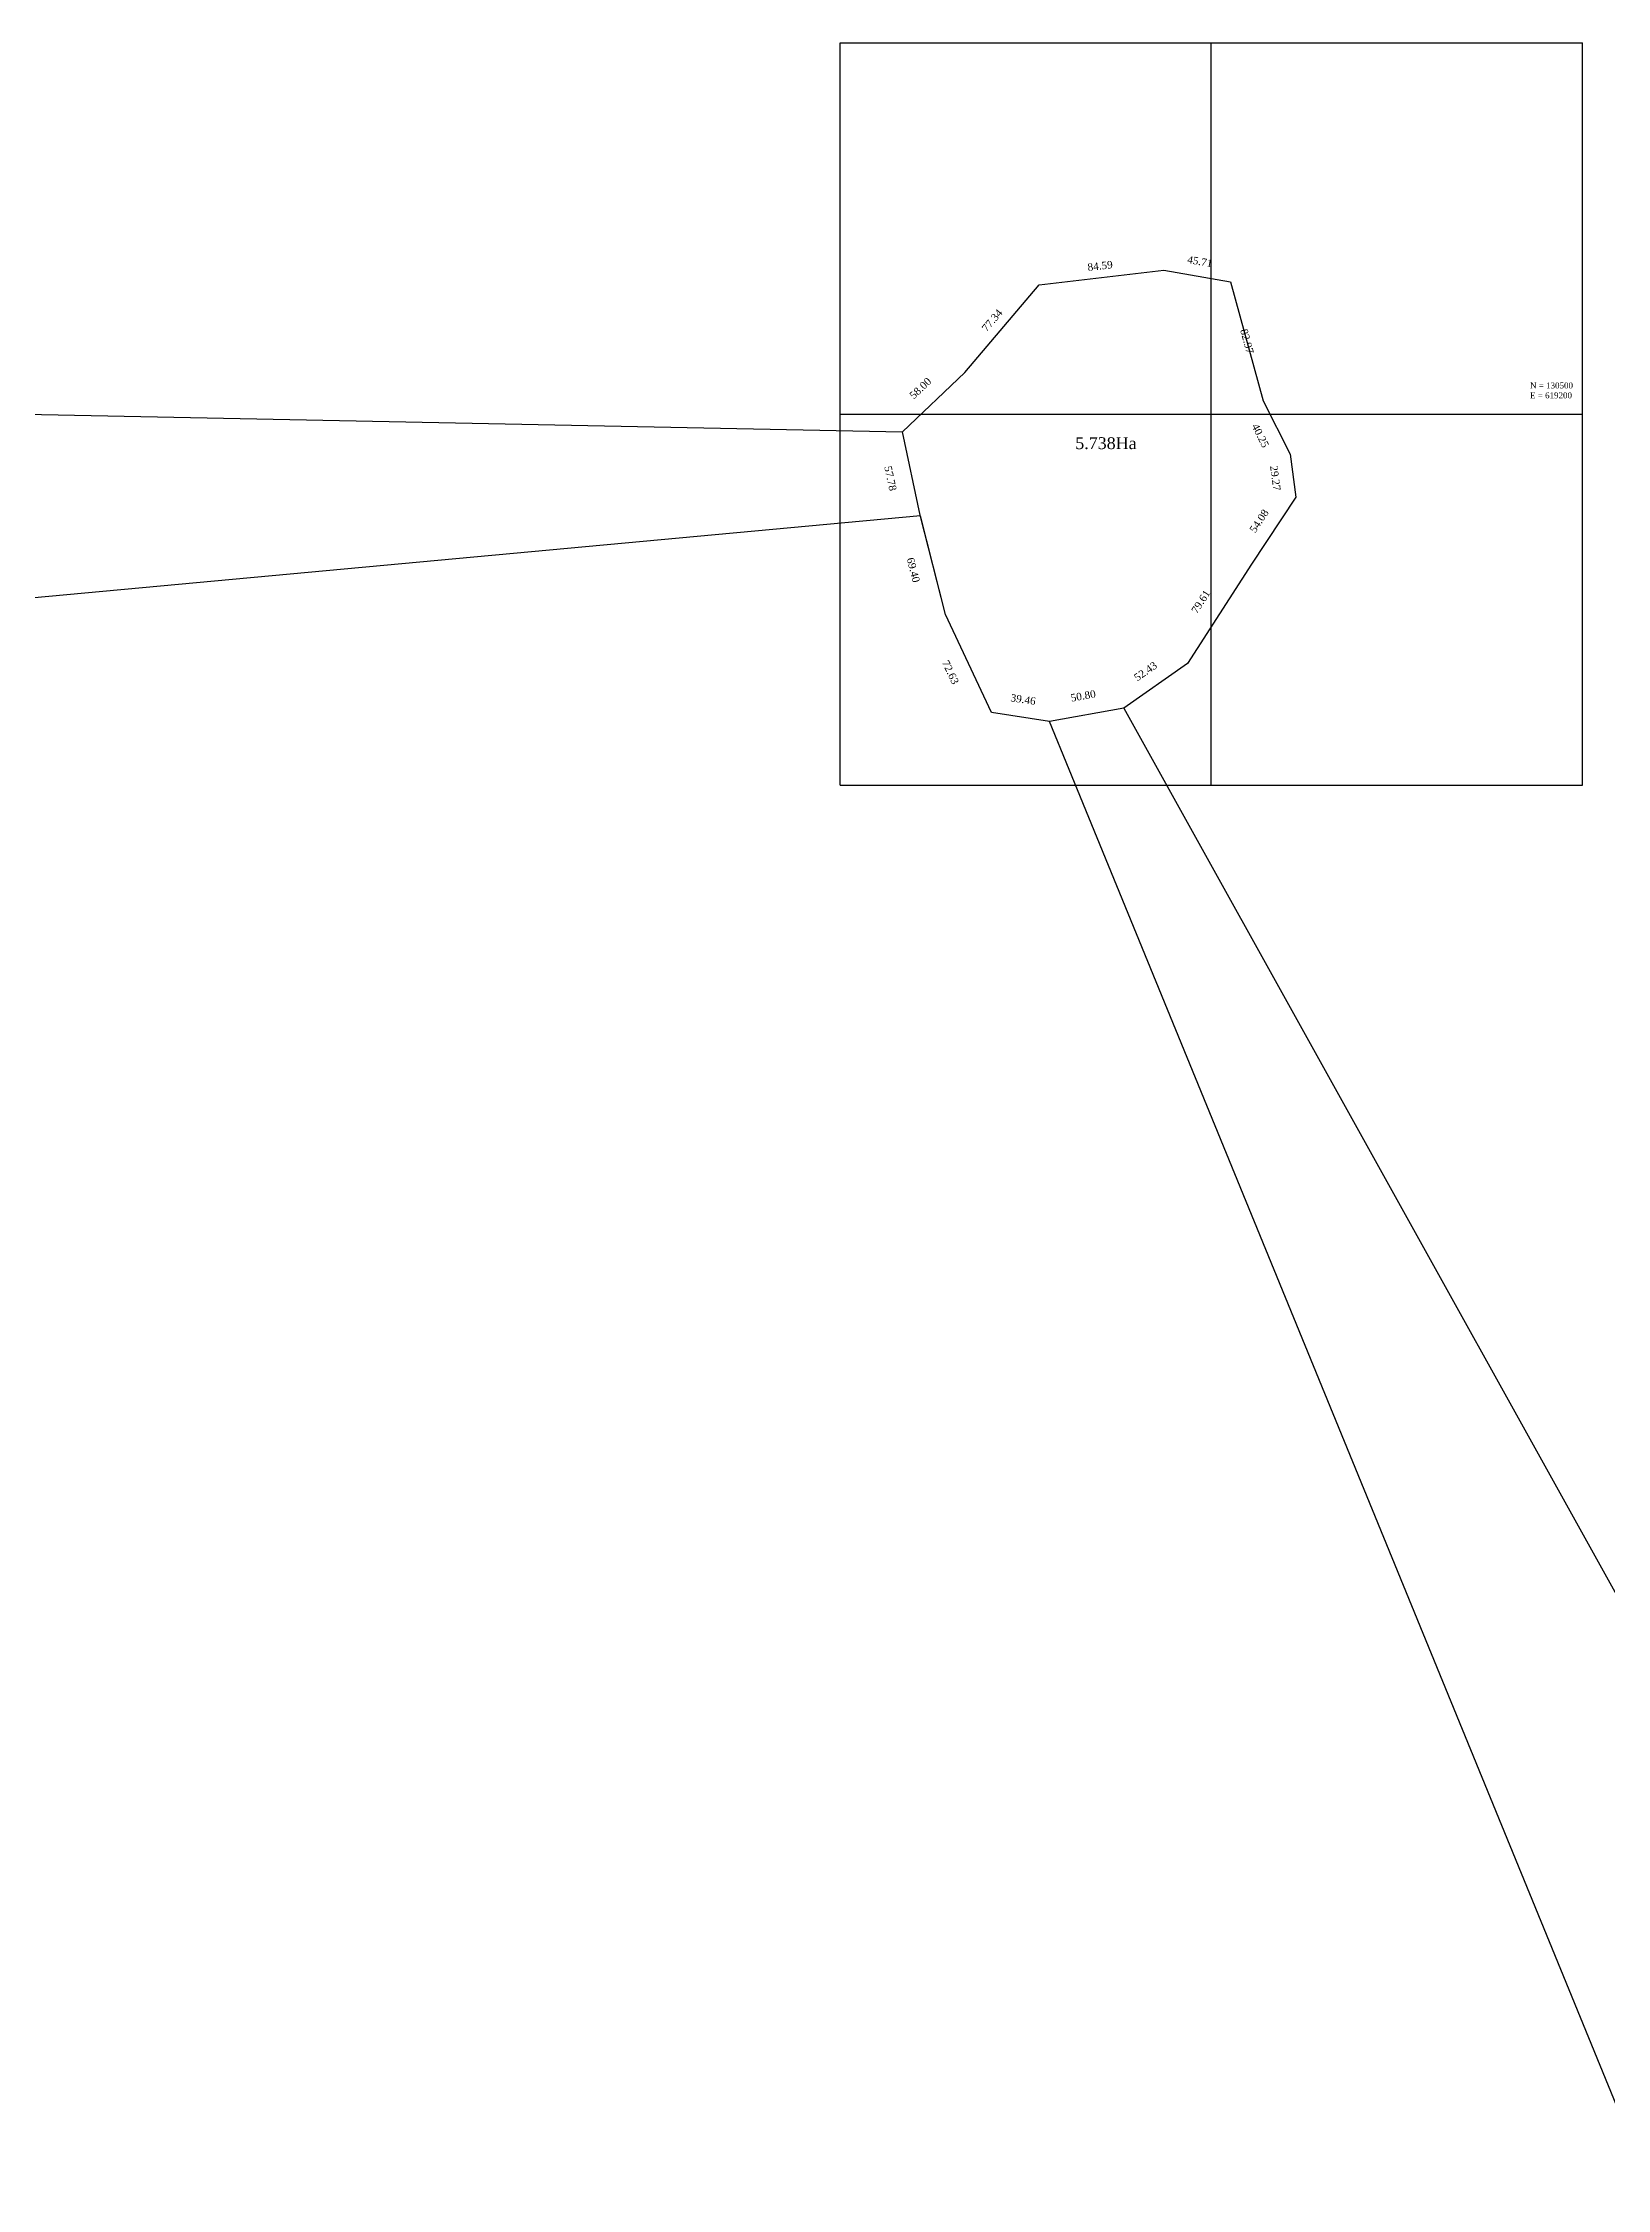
# Model space of a CAD drawing. Header units: metres. Extents: x 613820 to 620100, y 127859 to 130750.
# Drawn here: x 618163 to 619217, y 129304 to 130750 of the extents above; entities that cross this region are included whole.
import ezdxf

# ---------------------------------------------------------------- set-up
doc = ezdxf.new("R2010")
doc.units = ezdxf.units.M
doc.header["$LTSCALE"] = 25.4
doc.header["$MEASUREMENT"] = 0
doc.styles.get("Standard").update_dxf_attribs({"font": 'times.ttf', "height": 5})
doc.dimstyles.get("Standard").update_dxf_attribs({"dimtxt": 5, "dimasz": 0.18, "dimexe": 0.18, "dimexo": 0.0625, "dimgap": 0.09, "dimtad": 0, "dimzin": 0, "dimdsep": 46, "dimtxsty": 'Standard', "dimcen": 0.09, "dimse1": 1, "dimse2": 1, "dimsd1": 1, "dimsd2": 1, "dimaunit": 1, "dimadec": 4, "dimazin": 0, "dimtfac": 1, "dimtofl": 0, "dimtmove": 0, "dimatfit": 3, "dimfxl": 1, "dimtolj": 1, "dimtzin": 0, "dimarcsym": 0})

# ---------------------------------------------------------------- blocks, each defined once
blk = doc.blocks.new('*D44')
at = {"layer": 'Defpoints', "color": 0}
for p in [(618827.4, 130592.6), (618834, 130587), (618784, 130528)]:
    blk.add_point(p, dxfattribs=at)
at = {"color": 0, "insert": (618802.4, 130563.1), "char_height": 5, "attachment_point": 5, "rotation": 49.7201}
blk.add_mtext('\\A1;77.34', dxfattribs=at)
blk = doc.blocks.new('*D45')
at = {"layer": 'Defpoints', "color": 0}
for p in [(618917.1, 130604.8), (618918, 130597), (618834, 130587)]:
    blk.add_point(p, dxfattribs=at)
at = {"color": 0, "insert": (618875.1, 130599.8), "char_height": 5, "attachment_point": 5, "rotation": 6.789}
blk.add_mtext('\\A1;84.59', dxfattribs=at)
blk = doc.blocks.new('*D46')
at = {"layer": 'Defpoints', "color": 0}
for p in [(618918, 130597), (618964.8, 130598.8), (618963, 130589)]:
    blk.add_point(p, dxfattribs=at)
at = {"color": 0, "insert": (618942.3, 130602.8), "char_height": 5, "attachment_point": 5, "rotation": 349.9194}
blk.add_mtext('\\A1;45.71', dxfattribs=at)
blk = doc.blocks.new('*D47')
at = {"layer": 'Defpoints', "color": 0}
for p in [(618963, 130589), (618985, 130509), (618985, 130509)]:
    blk.add_point(p, dxfattribs=at)
at = {"color": 0, "insert": (618974, 130549), "char_height": 5, "attachment_point": 5, "rotation": 285.3763}
blk.add_mtext('\\A1;82.97', dxfattribs=at)
blk = doc.blocks.new('*D48')
at = {"layer": 'Defpoints', "color": 0}
for p in [(618985, 130509), (618992, 130467.5), (619003, 130473)]:
    blk.add_point(p, dxfattribs=at)
at = {"color": 0, "insert": (618983, 130485.5), "char_height": 5, "attachment_point": 5, "rotation": 296.5651}
blk.add_mtext('\\A1;40.25', dxfattribs=at)
blk = doc.blocks.new('*D49')
at = {"layer": 'Defpoints', "color": 0}
for p in [(619003, 130473), (618995.1, 130442.4), (619007, 130444)]:
    blk.add_point(p, dxfattribs=at)
at = {"color": 0, "insert": (618993.1, 130456.9), "char_height": 5, "attachment_point": 5, "rotation": 277.8533}
blk.add_mtext('\\A1;29.27', dxfattribs=at)
blk = doc.blocks.new('*D50')
at = {"layer": 'Defpoints', "color": 0}
for p in [(619007, 130444), (618967.2, 130405.5), (618977, 130399)]:
    blk.add_point(p, dxfattribs=at)
at = {"color": 0, "insert": (618982.2, 130428), "char_height": 5, "attachment_point": 5, "rotation": 56.3099}
blk.add_mtext('\\A1;54.08', dxfattribs=at)
blk = doc.blocks.new('*D51')
at = {"layer": 'Defpoints', "color": 0}
for p in [(618977, 130399), (618921.4, 130340.1), (618934, 130332)]:
    blk.add_point(p, dxfattribs=at)
at = {"color": 0, "insert": (618942.9, 130373.6), "char_height": 5, "attachment_point": 5, "rotation": 57.308}
blk.add_mtext('\\A1;79.61', dxfattribs=at)
blk = doc.blocks.new('*D52')
at = {"layer": 'Defpoints', "color": 0}
for p in [(618934, 130332), (618884.2, 130311.7), (618891, 130302)]:
    blk.add_point(p, dxfattribs=at)
at = {"color": 0, "insert": (618905.7, 130326.7), "char_height": 5, "attachment_point": 5, "rotation": 34.9025}
blk.add_mtext('\\A1;52.43', dxfattribs=at)
blk = doc.blocks.new('*D53')
at = {"layer": 'Defpoints', "color": 0}
for p in [(618838.7, 130305.7), (618891, 130302), (618841, 130293)]:
    blk.add_point(p, dxfattribs=at)
at = {"color": 0, "insert": (618863.7, 130310.2), "char_height": 5, "attachment_point": 5, "rotation": 10.204}
blk.add_mtext('\\A1;50.80', dxfattribs=at)
blk = doc.blocks.new('*D54')
at = {"layer": 'Defpoints', "color": 0}
for p in [(618803.8, 130310.8), (618802, 130299), (618841, 130293)]:
    blk.add_point(p, dxfattribs=at)
at = {"color": 0, "insert": (618823.3, 130307.8), "char_height": 5, "attachment_point": 5, "rotation": 351.2538}
blk.add_mtext('\\A1;39.46', dxfattribs=at)
blk = doc.blocks.new('*D55')
at = {"layer": 'Defpoints', "color": 0}
for p in [(618758.9, 130359), (618771.1, 130364.7), (618802, 130299)]:
    blk.add_point(p, dxfattribs=at)
at = {"color": 0, "insert": (618774.3, 130326.1), "char_height": 5, "attachment_point": 5, "rotation": 295.1593}
blk.add_mtext('\\A1;72.63', dxfattribs=at)
blk = doc.blocks.new('*D56')
at = {"layer": 'Defpoints', "color": 0}
for p in [(618754, 130432), (618740.7, 130428.6), (618771.1, 130364.7)]:
    blk.add_point(p, dxfattribs=at)
at = {"color": 0, "insert": (618749.3, 130395), "char_height": 5, "attachment_point": 5, "rotation": 284.2817}
blk.add_mtext('\\A1;69.40', dxfattribs=at)
blk = doc.blocks.new('*D58')
at = {"layer": 'Defpoints', "color": 0}
for p in [(618727.8, 130485), (618742, 130488), (618754.1, 130431.5)]:
    blk.add_point(p, dxfattribs=at)
at = {"color": 0, "insert": (618733.9, 130456.7), "char_height": 5, "attachment_point": 5, "rotation": 282.0948}
blk.add_mtext('\\A1;57.78', dxfattribs=at)
blk = doc.blocks.new('*D57')
at = {"layer": 'Defpoints', "color": 0}
for p in [(618775.1, 130537.4), (618784, 130528), (618742, 130488)]:
    blk.add_point(p, dxfattribs=at)
at = {"color": 0, "insert": (618754.1, 130517.4), "char_height": 5, "attachment_point": 5, "rotation": 43.6028}
blk.add_mtext('\\A1;58.00', dxfattribs=at)
blk = doc.blocks.new('*D59')
at = {"layer": 'Defpoints', "color": 0}
for p in [(618743.3, 130553.5), (616288.6, 130537.4), (618742, 130488)]:
    blk.add_point(p, dxfattribs=at)
at = {"color": 0, "insert": (617516.6, 130578.2), "char_height": 5, "attachment_point": 5, "rotation": 358.8458}
blk.add_mtext('\\A1;2453.86', dxfattribs=at)

msp = doc.modelspace()

# ---------------------------------------------------------------- linework, layer by layer
for points in [[(618700, 130250), (618700, 130750)], [(618700, 130750), (618950, 130750), (619200, 130750)], [(618950, 130250), (618950, 130750)], [(619200, 130250), (619200, 130750)], [(613998.44, 129552.14), (613896.48, 129433.5), (613965.64, 129565.15), (616288.64, 130537.428), (618742, 130488), (618784, 130528), (618834, 130587), (618918, 130597), (618963, 130589), (618985, 130509), (619003, 130473), (619007, 130444), (618977, 130399), (618934, 130332), (618891, 130302), (618841, 130293), (618802, 130299), (618771, 130365), (618754.107, 130431.5), (616767.285, 130247.698), (615008.123, 129560.757), (613998.44, 129552.14), (613896.48, 129433.5), (613965.64, 129565.15)], [(618977, 130399), (618934, 130332), (618891, 130302), (618841, 130293), (618802, 130299), (618771, 130365), (618754, 130432), (618742, 130488), (618784, 130528), (618834, 130587), (618918, 130597), (618963, 130589), (618985, 130509), (619003, 130473), (619007, 130444), (618977, 130399)], [(618700, 130500), (618950, 130500), (619200, 130500)], [(618977, 130399), (618934, 130332), (618891, 130302), (619524.388, 129162.128)], [(619814.655, 128489.306), (619243.983, 129309.266), (618841, 130293), (618802, 130299), (618771, 130365)], [(618700, 130250), (618950, 130250), (619200, 130250)]]:
    msp.add_lwpolyline(points)

# ---------------------------------------------------------------- texts
at = {"attachment_point": 1}
for s, insert, char_height, width in [(' N = 130500\\P E = 619200', (619163.139, 130521.29), 4, 142.99639), ('5.738Ha', (618858.386, 130484.42), 8, 41.0459)]:
    msp.add_mtext(s, dxfattribs=dict(at, insert=insert, char_height=char_height, width=width))

# ---------------------------------------------------------------- dimensions: what is measured, and where the dimension line sits
for p1, p2, distance, picture, middle in [((618834, 130587), (618918, 130597), 7.864, '*D45', (618875.07, 130599.809)), ((618918, 130597), (618963, 130589), 9.999, '*D46', (618942.25, 130602.845)), ((618784, 130528), (618834, 130587), 8.684, '*D44', (618802.375, 130563.114)), ((616288.64, 130537.428), (618742, 130488), 65.498, '*D59', (617516.639, 130578.198)), ((618963, 130589), (618985, 130509), 0, '*D47', (618974, 130549)), ((618742, 130488), (618784, 130528), 12.928, '*D57', (618754.084, 130517.362)), ((618985, 130509), (619003, 130473), -12.309, '*D48', (618982.991, 130485.495)), ((618754.107, 130431.5), (618742, 130488), 14.507, '*D58', (618733.868, 130456.71)), ((619003, 130473), (619007, 130444), -12.038, '*D49', (618993.075, 130456.855)), ((618771.121, 130364.743), (618754, 130432), 13.673, '*D56', (618749.31, 130394.998)), ((619007, 130444), (618977, 130399), -11.722, '*D50', (618982.247, 130428.002)), ((618977, 130399), (618934, 130332), -14.988, '*D51', (618942.886, 130373.596)), ((618802, 130299), (618771.121, 130364.743), 13.55, '*D55', (618774.296, 130326.111)), ((618934, 130332), (618891, 130302), -11.823, '*D52', (618905.735, 130326.696)), ((618841, 130293), (618802, 130299), -11.982, '*D54', (618823.322, 130307.843)), ((618891, 130302), (618841, 130293), -12.905, '*D53', (618863.714, 130310.2))]:
    dim = msp.add_aligned_dim(p1=p1, p2=p2, distance=distance, dimstyle='Standard')
    dim.commit()
    dim.dimension.update_dxf_attribs({"geometry": picture, "text_midpoint": middle})

doc.saveas('drawing.dxf')
